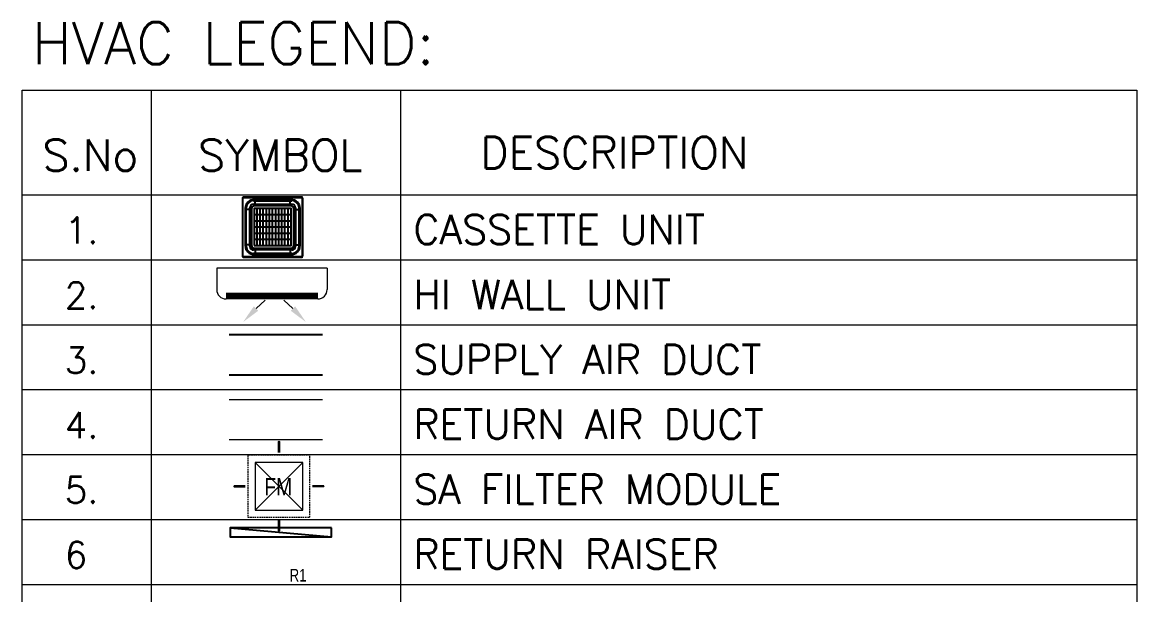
# Model space of a CAD drawing. Extents: x 3505867 to 3988380, y -625948 to -590408.
# Drawn here: x 3862928 to 3867888, y -623161 to -620613 of the extents above; entities that cross this region are included whole.
import ezdxf

# ---------------------------------------------------------------- set-up
doc = ezdxf.new("R2010")
doc.units = 0
doc.header["$LTSCALE"] = 6
doc.header["$MEASUREMENT"] = 0
for name, pattern in [('ACAD_ISO04W100', [30, 24, -3, 0, -3]), ('CONTINU', [0]), ('DASHED', [0.75, 0.5, -0.25]), ('HIDDEN', [0.375, 0.25, -0.125])]:
    doc.linetypes.add(name, pattern=pattern)
for name, color, linetype, lineweight in [('axes', 40, 'ACAD_ISO04W100', 25), ('HTL-AC UNIT', 5, 'CONTINUOUS', 25), ('MEP_HVAC_RA_DUCT', 1, 'CONTINUOUS', 9), ('MEP_HVAC_RA_RAISERS', 3, 'CONTINUOUS', 0), ('Supply Diffusers', 3, 'CONTINUOUS', 0)]:
    doc.layers.add(name, color=color, linetype=linetype, lineweight=lineweight)
for name, color, linetype in [('ELE-LIGHTING WIRRING', 7, 'CONTINUOUS'), ('HVAC_HI_WALL_1TR', 1, 'CONTINUOUS'), ('M HVAC HIGH WALL UNIT', 3, 'CONTINUOUS'), ('MEP_HVAC_SUPPLY_AIR_DUCT', 3, 'CONTINUOUS'), ('MEP_HVAC_SUPPLY_DIFFUSER', 5, 'CONTINUOUS')]:
    doc.layers.add(name, color=color, linetype=linetype)
doc.styles.add('ARIEL', font='', dxfattribs={"width": 0.75})
doc.styles.add('ROMAN', font='', dxfattribs={"width": 0.8})
doc.styles.get("Standard").update_dxf_attribs({"font": 'SIMPLEX'})
doc.styles.get('ARIEL').set_extended_font_data('SansSerif')
doc.styles.get('ROMAN').set_extended_font_data('Arial')

# ---------------------------------------------------------------- blocks, each defined once
blk = doc.blocks.new('CASSETTE UNIT - 3TR')
at = {"layer": 'HTL-AC UNIT', "color": 3}
for p, q in [((953753, -137421), (954583, -137421)), ((953753, -138250), (953753, -137421)), ((954583, -137421), (954583, -138250)), ((953952, -138095), (953952, -137576)), ((953995, -138095), (953995, -137576)), ((954038, -138095), (954038, -137576)), ((954082, -138095), (954082, -137576)), ((954125, -138095), (954125, -137576)), ((954168, -138095), (954168, -137576)), ((954211, -138095), (954211, -137576)), ((954255, -138095), (954255, -137576)), ((954298, -138095), (954298, -137576)), ((954341, -138095), (954341, -137576)), ((954385, -138095), (954385, -137576)), ((954428, -137663), (953909, -137663)), ((953909, -137750), (954428, -137750)), ((954428, -137837), (953909, -137837)), ((953909, -137923), (954428, -137923)), ((954428, -138010), (953909, -138010)), ((954583, -138250), (953753, -138250))]:
    blk.add_line(p, q, dxfattribs=at)
at = {"layer": 'HTL-AC UNIT', "color": 8}
for p, q in [((953873, -137589), (953784, -137589)), ((953922, -137540), (953922, -137451)), ((954415, -137540), (954415, -137451)), ((954464, -137589), (954553, -137589)), ((953873, -138082), (953784, -138082)), ((953922, -138131), (953922, -138220)), ((954415, -138131), (954415, -138220)), ((954464, -138082), (954553, -138082))]:
    blk.add_line(p, q, dxfattribs=at)
at = {"layer": 'HTL-AC UNIT', "color": 1}
for p, q in [((953799, -138104), (953799, -137567)), ((953848, -138104), (953848, -137567)), ((953900, -137467), (954437, -137467)), ((953900, -137515), (954437, -137515)), ((954489, -137567), (954489, -138104)), ((954537, -138104), (954537, -137567)), ((954437, -138156), (953900, -138156)), ((954437, -138204), (953900, -138204))]:
    blk.add_line(p, q, dxfattribs=at)
at = {"layer": 'HTL-AC UNIT', "color": 3}
blk.add_lwpolyline([(953766, -138256), (954571, -138256, 0.414214), (954589, -138238), (954589, -137433, 0.414214), (954571, -137416), (953766, -137416, 0.414214), (953748, -137433), (953748, -138238, 0.414214)], format="xyb", close=True, dxfattribs=at)
at = {"layer": 'HTL-AC UNIT', "color": 8}
for points in [[(953909, -138220), (954428, -138220, 0.414214), (954553, -138095), (954553, -137576, 0.414214), (954428, -137451), (953909, -137451, 0.414214), (953784, -137576), (953784, -138095, 0.414214)], [(953909, -138131), (954428, -138131, 0.414214), (954464, -138095), (954464, -137576, 0.414214), (954428, -137540), (953909, -137540, 0.414214), (953873, -137576), (953873, -138095, 0.414214)]]:
    blk.add_lwpolyline(points, format="xyb", close=True, dxfattribs=at)
blk.add_lwpolyline([(953909, -138095), (954428, -138095), (954428, -137576), (953909, -137576)], close=True, dxfattribs=at)
at = {"layer": 'HTL-AC UNIT', "color": 1}
for centre, radius, start, end in [((953900, -137567), 101, 90, 180), ((953900, -137567), 52.3, 90, 180), ((954437, -137567), 101, 0, 90), ((954437, -137567), 52.3, 0, 90), ((953900, -138104), 101, 180, 270), ((953900, -138104), 52.3, 180, 270), ((954437, -138104), 52.3, 270, 0), ((954437, -138104), 101, 270, 0)]:
    blk.add_arc(centre, radius, start, end, dxfattribs=at)
blk = doc.blocks.new('HI WALL SPLIT AC UNIT 1TR')
at = {"layer": 'M HVAC HIGH WALL UNIT', "color": 1, "lineweight": 5}
for p, q in [((1294404.3, -128752), (1294404.3, -129681)), ((1294404.3, -128752), (1294583.6, -128752)), ((1294662.3, -128830.7), (1294662.3, -129602.2)), ((1294404.3, -129681), (1294583.6, -129681))]:
    blk.add_line(p, q, dxfattribs=at)
at = {"layer": 'M HVAC HIGH WALL UNIT', "color": 8, "lineweight": 5}
for p, q in [((1294616.1, -128830.7), (1294616.1, -129602.2)), ((1294625.4, -128830.7), (1294625.4, -129602.2)), ((1294636.9, -128830.7), (1294636.9, -129602.2)), ((1294646.2, -128830.7), (1294646.2, -129602.2)), ((1294655.4, -128830.7), (1294655.4, -129602.2))]:
    blk.add_line(p, q, dxfattribs=at)
at = {"layer": 'M HVAC HIGH WALL UNIT', "color": 7, "lineweight": 5}
for p, q in [((1294742.7, -129039.8), (1294673.6, -129117.4)), ((1294742.7, -129349.7), (1294673.6, -129272.1))]:
    blk.add_line(p, q, dxfattribs=at)
at = {"layer": 'M HVAC HIGH WALL UNIT', "color": 1, "lineweight": 5}
for centre, start, end in [((1294583.6, -128830.7), 0, 90), ((1294583.6, -129602.2), 270, 0)]:
    blk.add_arc(centre, 78.8, start, end, dxfattribs=at)
at = {"layer": 'M HVAC HIGH WALL UNIT', "color": 7, "lineweight": 5}
for points in [[(1294760.9, -129058.7), (1294724.5, -129020.9), (1294856.2, -128930.6)], [(1294760.9, -129330.8), (1294724.5, -129368.6), (1294856.2, -129458.9)]]:
    blk.add_solid(points, dxfattribs=at)
blk = doc.blocks.new('FM3')
at = {"layer": 'Supply Diffusers'}
for p, q in [((235, -235), (-235, 235)), ((-235, -235), (235, 235))]:
    blk.add_line(p, q, dxfattribs=at)
at = {"layer": 'Supply Diffusers', "color": 7}
for points in [[(1, 451, 0, 150, 0), (1, 391, 25, 25, 0), (1, 330, 25, 25, 0)], [(-451, -1, 0, 150, 0), (-391, -1, 25, 25, 0), (-330, -1, 25, 25, 0)], [(451, 1, 0, 150, 0), (390, 1, 25, 25, 0), (330, 1, 25, 25, 0)], [(1, -451, 0, 150, 0), (1, -390, 25, 25, 0), (1, -330, 25, 25, 0)]]:
    blk.add_lwpolyline(points, format="xyseb", dxfattribs=at)
at = {"layer": 'Supply Diffusers', "linetype": 'DASHED', "ltscale": 5}
blk.add_lwpolyline([(-305, -305), (305, -305), (305, 305), (-305, 305)], close=True, dxfattribs=at)
at = {"layer": 'Supply Diffusers'}
blk.add_lwpolyline([(-235, -235), (235, -235), (235, 235), (-235, 235)], close=True, dxfattribs=at)
at = {"layer": 'Supply Diffusers', "style": 'ROMAN', "width": 0.8}
blk.add_text('FM', height=170, dxfattribs=at).set_placement((-144, -90))
blk = doc.blocks.new('SA DIFFUSER 600X600MM')
at = {"layer": 'Supply Diffusers', "color": 1, "xscale": 0.9836065573758823, "yscale": 0.9836065573758823, "zscale": 0.9836065573758823}
blk.add_blockref('FM3', (1302830, -127949, 14385), dxfattribs=at)
blk = doc.blocks.new('RA_RAISER')
at = {"layer": 'MEP_HVAC_RA_RAISERS', "lineweight": 25}
blk.add_line((3561965.8, -606672.8), (3562865.8, -606752.8), dxfattribs=at)
blk.add_lwpolyline([(3562865.8, -606672.8), (3561965.8, -606672.8), (3561965.8, -606752.8), (3562865.8, -606752.8)], close=True, dxfattribs=at)
blk.add_lwpolyline([(3562415.8, -606784, 0, 66.4, 0), (3562415.8, -606861.5, 0, 0, 0), (3562415.8, -606988.1, 0, 0, 0), (3562515.9, -606988.1, 0, 0, 0), (3562240.8, -607052.5, 0, 0, 0), (3562393.1, -607052.5, 0, 0, 0), (3562393.1, -607148, 0, 0, 0)], format="xyseb", dxfattribs=at)
at = {"layer": 'MEP_HVAC_RA_RAISERS', "lineweight": 25, "insert": (3562494.5, -607037.4), "char_height": 112.5, "width": 174.151, "attachment_point": 1, "style": 'ARIEL'}
blk.add_mtext('R1', dxfattribs=at)

msp = doc.modelspace()

# ---------------------------------------------------------------- linework, layer by layer
at = {"layer": 'axes', "color": 7, "linetype": 'CONTINU', "lineweight": 0}
for p, q in [((3863502, -620915.3), (3863502, -625716.2)), ((3864611.1, -620915.3), (3864611.1, -625716.2)), ((3862928.4, -621381.4), (3867888, -621381.4)), ((3862928.4, -621670.4), (3867888, -621670.4)), ((3862928.4, -621959.4), (3867888, -621959.4)), ((3862928.4, -622248.4), (3867888, -622248.4)), ((3862928.4, -622537.3), (3867888, -622537.3)), ((3862928.4, -622826.3), (3867888, -622826.3)), ((3862928.4, -623115.3), (3867888, -623115.3))]:
    msp.add_line(p, q, dxfattribs=at)
msp.add_lwpolyline([(3862928.4, -625716.2), (3862928.4, -620915.3), (3867888, -620915.3), (3867888, -625716.2)], dxfattribs=at)
at = {"layer": 'MEP_HVAC_RA_DUCT', "linetype": 'HIDDEN'}
for p, q in [((3863849.6, -622291.9), (3864264, -622291.9)), ((3864264, -622472.5), (3863849.6, -622472.5))]:
    msp.add_line(p, q, dxfattribs=at)
at = {"layer": 'MEP_HVAC_RA_DUCT', "const_width": 0.00516}
for points in [[(3863849.6, -622529.5), (3863849.6, -622436.9), (3863886.1, -622436.9), (3863813.1, -622327.4), (3863849.6, -622327.4), (3863849.6, -622254)], [(3864264, -622529.5), (3864264, -622436.9), (3864300.5, -622436.9), (3864227.5, -622327.4), (3864264, -622327.4), (3864264, -622254)]]:
    msp.add_lwpolyline(points, dxfattribs=at)
at = {"layer": 'MEP_HVAC_SUPPLY_AIR_DUCT', "linetype": 'HIDDEN'}
for p, q in [((3863849.6, -622002.9), (3864264, -622002.9)), ((3864264, -622183.5), (3863849.6, -622183.5))]:
    msp.add_line(p, q, dxfattribs=at)
at = {"layer": 'MEP_HVAC_SUPPLY_AIR_DUCT', "const_width": 0.00516}
for points in [[(3863849.6, -622240.5), (3863849.6, -622147.9), (3863886.1, -622147.9), (3863813.1, -622038.5), (3863849.6, -622038.5), (3863849.6, -621965)], [(3864264, -622240.5), (3864264, -622147.9), (3864300.5, -622147.9), (3864227.5, -622038.5), (3864264, -622038.5), (3864264, -621965)]]:
    msp.add_lwpolyline(points, dxfattribs=at)

# ---------------------------------------------------------------- block references
at = {"layer": 'HTL-AC UNIT', "xscale": 0.3182569459745374, "yscale": 0.3182569459745374, "zscale": 0.3182569459745374}
msp.add_blockref('CASSETTE UNIT - 3TR', (3560371.9, -577657.6), dxfattribs=at)
at = {"layer": 'HVAC_HI_WALL_1TR', "xscale": 0.5287657597992649, "yscale": 0.5287657597992649, "zscale": 0.5287657597992649, "rotation": 270}
msp.add_blockref('HI WALL SPLIT AC UNIT 1TR', (3932364.6, 62728.2), dxfattribs=at)
at = {"layer": 'MEP_HVAC_RA_RAISERS', "linetype": 'ByBlock', "xscale": 0.5010619716585203, "yscale": 0.5010619716585203, "zscale": 0.5010619716585203}
msp.add_blockref('RA_RAISER', (2079087.4, -318882.9), dxfattribs=at)
at = {"layer": 'MEP_HVAC_SUPPLY_DIFFUSER', "xscale": 0.4594809161644151, "yscale": 0.4594809161644151, "zscale": 0.4594809161644151}
msp.add_blockref('SA DIFFUSER 600X600MM', (3265444.9, -563888.6, 9356.4), dxfattribs=at)

# ---------------------------------------------------------------- texts
at = {"layer": 'ELE-LIGHTING WIRRING', "color": 7, "linetype": 'CONTINU', "lineweight": 0, "attachment_point": 1}
for s, insert, char_height, width in [('{\\C256;HVAC LEGEND:}', (3862971.9, -620613.1), 186.572, 4456.194), ('{\\C256;S.No}', (3863018.1, -621134.8), 139.929, 358.178), ('{\\C256;SYMBOL}', (3863710.8, -621134.8), 139.929, 358.178), ('{\\C256;DESCRIPTION}', (3864967, -621123.5), 139.929, 358.178), ('{\\C256;1.}', (3863117.4, -621481.2), 116.61, 358.178), ('{\\C256;CASSETTE UNIT}', (3864668.7, -621470.7), 130, 3616.807), ('{\\C256;2.}', (3863117.4, -621770.2), 116.61, 358.178), ('{\\C256;HI WALL UNIT}', (3864668.7, -621759.7), 130, 3616.807), ('{\\C256;3.}', (3863117.4, -622059.2), 116.61, 358.178), ('{\\C256;SUPPLY AIR DUCT}', (3864668.7, -622048.6), 130, 3616.807), ('{\\C256;4.}', (3863117.4, -622348.1), 116.61, 358.178), ('{\\C256;RETURN AIR DUCT}', (3864668.7, -622337.6), 130, 3616.807), ('{\\C256;SA FILTER MODULE}', (3864668.7, -622626.6), 130, 3616.807), ('{\\C256;5.}', (3863117.4, -622637.1), 116.61, 358.178), ('{\\C256;6}', (3863117.4, -622926.1), 116.61, 358.178), ('{\\C256;RETURN RAISER }', (3864668.7, -622915.6), 130, 3616.807)]:
    msp.add_mtext(s, dxfattribs=dict(at, insert=insert, char_height=char_height, width=width))

doc.saveas('drawing.dxf')
